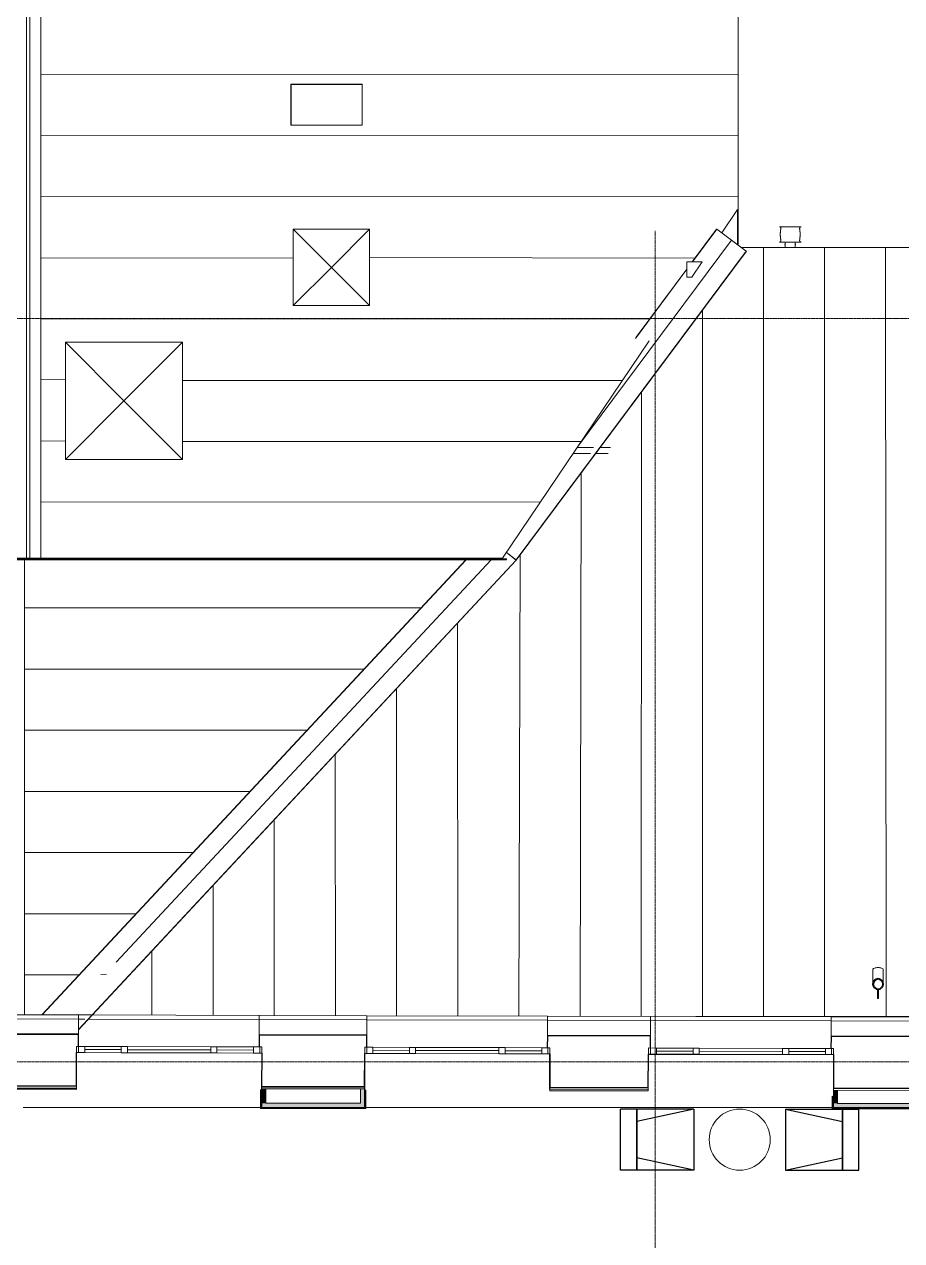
# Model space of a CAD drawing. Header units: millimetres. Extents: x -32 to 417638015, y -35 to 175284279.
# Drawn here: x 416910176 to 416918799, y 175242887 to 175254835 of the extents above; entities that cross this region are included whole.
import ezdxf

# ---------------------------------------------------------------- set-up
doc = ezdxf.new("R2010")
doc.units = ezdxf.units.MM
doc.linetypes.add('ADSK_Линия сетки', pattern=[25, 20, -2.5, 0, -2.5])
for name, color, linetype, lineweight in [('_ Окна', 7, 'Continuous', 9), ('_ЭМ_ТХобщее_слой', 7, 'Continuous', 30), ('Воздуховоды', 7, 'Continuous', 18), ('Каркас', 7, 'Continuous', 18), ('Крыша', 7, 'Continuous', 9), ('Крыша штриховка', 7, 'Continuous', 9), ('Обобщенные модели', 7, 'Continuous', 18), ('Ограждение', 7, 'Continuous', 9), ('Окна', 7, 'Continuous', 9), ('Оси', 253, 'Continuous', 9), ('Перекрытие', 7, 'Continuous', 18), ('Стены внутренние', 7, 'Continuous', 18), ('Стены наружные', 7, 'Continuous', 18), ('Стены несущие', 7, 'Continuous', 30), ('Стены отделка', 7, 'Continuous', 30), ('Стены штриховка', 7, 'Continuous', 9), ('ТХ', 5, 'Continuous', 0), ('ШТРИХОВКА', 252, 'Continuous', 15)]:
    doc.layers.add(name, color=color, linetype=linetype, lineweight=lineweight)
doc.layers.add('ЭОМ_Лотки рабочие', color=5, linetype='Continuous')

# ---------------------------------------------------------------- blocks, each defined once
blk = doc.blocks.new('Тх 2 этаж')
at = {"color": 252, "true_color": 0x939598}
for p, q in [((37306.22352826718, 10493.30776088411), (36586.22352826718, 10493.3077608805)), ((36586.22352827288, 9893.307760880445), (36586.22352826904, 10493.30776088045)), ((37306.22352826718, 10493.30776088411), (36746.44277256849, 10371.83411496662)), ((36746.44277257012, 9893.30776088126), (36746.44277256867, 10493.3077608812)), ((37306.2235282709, 10493.30776088411), (36746.44277256849, 10371.83411496662)), ((36746.44277256908, 10493.3077608812), (36746.4427725735, 9893.30776088126)), ((37306.22352827183, 10493.30776088405), (37306.22352827369, 9893.307760884229)), ((37306.22352826869, 10493.30776088405), (37306.22352827218, 9893.307760884229)), ((38206.22352827835, 10493.30776088411), (38926.22352827835, 10493.3077608805)), ((38206.22352827835, 10493.30776088411), (38766.00428397703, 10371.83411496662)), ((38206.22352827369, 10493.30776088405), (38206.22352827183, 9893.307760884229)), ((38206.22352827463, 10493.30776088411), (38766.00428397703, 10371.83411496662)), ((38206.22352827684, 10493.30776088405), (38206.22352827335, 9893.307760884229)), ((38766.0042839754, 9893.30776088126), (38766.00428397686, 10493.3077608812)), ((38766.00428397645, 10493.3077608812), (38766.00428397203, 9893.30776088126)), ((38926.22352827265, 9893.307760880445), (38926.22352827649, 10493.30776088045)), ((37306.22352826718, 9893.307760876778), (36746.44277256849, 10014.78140679427)), ((37306.2235282709, 9893.307760876778), (36746.44277256849, 10014.78140679427)), ((38206.22352827835, 9893.307760876778), (38766.00428397703, 10014.78140679427)), ((38206.22352827463, 9893.307760876778), (38766.00428397703, 10014.78140679427)), ((37306.22352827276, 9893.307760884229), (36586.22352827463, 9893.307760880387)), ((37306.22352827276, 9893.307760884229), (36586.22352827463, 9893.30776087864)), ((38206.22352827276, 9893.307760884229), (38926.2235282709, 9893.307760880387)), ((38206.22352827276, 9893.307760884229), (38926.2235282709, 9893.30776087864))]:
    blk.add_line(p, q, dxfattribs=at)
at = {"layer": 'ТХ', "color": 252, "lineweight": 0, "true_color": 0x939598}
blk.add_circle((37756.22352827276, 10193.30776088417), 300, dxfattribs=at)
blk = doc.blocks.new('План 2 этажа')
at = {"layer": 'Крыша штриховка'}
h = blk.add_hatch(dxfattribs=at)
h.set_pattern_fill('FP_8', color=8, style=0, pattern_type=2)
h.set_pattern_definition([(180, (4673.154373053752, 338.699590410115), (-7.347880794884119e-14, -600), [])])
h.paths.add_polyline_path([(29136.20403878472, 18230.27166646548), (29736.17588117236, 18230.27166646548), (31176.10949318006, 20365.06103687772), (31041.7371925211, 20388.47379282475), (31049.79390968848, 20401.66621146742), (31548.03242771537, 21069.77192170205), (31547.81466776808, 21140.01757361866), (31600.41798433103, 21140.01757361866), (31840.3595587149, 21461.76374571993), (31890.58216624544, 21424.31033503338), (32046.27519490768, 21655.13474239755), (32046.79058031493, 21307.81821778747), (32051.35737305379, 21304.41254109365), (32051.35737305385, 43997.50480981122), (25198.9146997481, 43997.50480981125), (25198.9146997481, 18230.27166646549), (27042.43535107706, 18230.27166646549)])
h.paths.add_polyline_path([(26383.64985499316, 19200.69779851178), (25439.92129636434, 19200.69779851178), (25439.92129636434, 20350.69779851179), (26589.92129636434, 20350.69779851179), (26589.92129636434, 19200.69779851178)])
h.paths.add_polyline_path([(28089.31969493092, 20711.69618810479), (27678.92162562296, 20711.69618810479), (27678.92162562296, 21461.69618810479), (28428.92162562296, 21461.69618810479), (28428.92162562296, 20711.69618810479), (28266.70939170063, 20711.69618810479)])
h.paths.add_polyline_path([(27655.92162562296, 22483.69152981743), (27655.92162562296, 22883.69152981743), (28355.92162562296, 22883.69152981743), (28355.92162562296, 22483.69152981743), (27678.92162562296, 22483.69152981743)])
h.paths.add_polyline_path([(28977.4077714663, 23480.20236718758), (28964.04469707707, 23480.20236718758), (28964.04469707707, 27680.20236718758), (29353.24429588864, 27680.20236718758), (29353.24429588864, 23480.20236718758), (28979.12149267871, 23480.20236718758)])
h.paths.add_polyline_path([(27655.92162562296, 23983.69959040963), (27550.92272609228, 23983.69959040963), (27550.92272609228, 27393.69959040962), (28460.92272609228, 27393.69959040962), (28460.92272609228, 23983.69959040963), (27715.35852628259, 23983.69959040963)])
h.paths.add_polyline_path([(30057.63901589601, 26149.66644219966), (30023.3146223661, 26149.66644219966), (30023.3146223661, 34549.66644219966), (30412.51422117767, 34549.66644219966), (30412.51422117767, 26149.66644219966), (30183.08838263853, 26149.66644219966)])
h.paths.add_polyline_path([(27989.24818123167, 29052.61847435495), (25770.56471138465, 29052.61847435495), (25770.56471138465, 30852.61847435496), (29489.20707424323, 30852.61847435502), (29489.20707424323, 29052.61847435495), (28089.31969493092, 29052.61847435495)])
h.paths.add_polyline_path([(29126.05215494643, 33477.57779851183), (29122.64611977147, 33477.57779851183), (29122.64611977147, 41877.57779851183), (29511.84571858309, 41877.57779851183), (29511.84571858303, 33477.57779851183), (29127.75672032143, 33477.57779851183)])
h.paths.add_polyline_path([(27655.92162562301, 35838.70152981744), (27655.92162562301, 36238.70152981744), (28355.92162562301, 36238.70152981744), (28355.92162562301, 35838.70152981744), (28089.31969493092, 35838.70152981744)])
h.paths.add_polyline_path([(27550.92272609228, 37423.69959040963), (27550.92272609228, 42023.69959040964), (28460.92272609228, 42023.69959040964), (28460.92272609228, 37423.69959040963), (27854.65362929914, 37423.69959040963)])
h = blk.add_hatch(dxfattribs=at)
h.set_pattern_fill('FP_9', color=8, style=0, pattern_type=2)
h.set_pattern_definition([(270, (842.4123730537249, -16860.62240958988), (600, 3.673940397442059e-14), [])])
h.paths.add_polyline_path([(33323.74141419999, 13727.56721664619), (38561.40118747496, 13727.56721664619), (38561.40118747496, 13870.52345378857), (38536.45710307837, 13870.22959317787), (38450.57776135445, 21210.01757361862), (38450.57776135445, 21260.01757361865), (38561.40118747496, 21260.01757361865), (38561.40118747496, 21280.01757361874), (32084.06945066579, 21280.01757361874), (32132.05771873513, 21244.23041718635), (30695.26032159291, 19317.57779851179), (30795.99259297637, 19317.57779851179), (30775.17312824161, 19257.57779851176), (30650.5154397221, 19257.57779851176), (29869.54052628763, 18211.89248754696), (29870.68898579915, 18210.71753710327), (25704.64487799379, 13743.18219131012), (31635.99602022668, 13727.56721664619), (32964.78362577595, 13727.56721664619)])
h.paths.add_polyline_path([(11561.35737305373, 13740.41590899014), (11561.35737305373, 13740.52121366214), (11526.90253765561, 13740.50661536865)])
h.paths.add_polyline_path([(24101.35259341553, 13747.40304551386), (24081.95149433427, 13775.51460930358), (24089.82529589528, 13775.51460930358), (20054.74841904279, 18104.10539740284), (20056.47840156074, 18105.418891993), (20054.74841904279, 18104.41626330208), (19974.30713672895, 18230.27166646549), (19576.17915188265, 18230.27166646551), (19104.57185560354, 19591.0267576683), (18087.47824895289, 21182.33313963877), (18240.31163832342, 21280.01757361874), (11501.35737305379, 21280.01757361874), (11501.35737305379, 21221.22453347323), (11611.35737305379, 21221.22453347323), (11611.35737305379, 13801.2245334732), (11561.35737305379, 13801.2245334732), (11561.35737305379, 13780.41604760324), (23901.78231951559, 13747.92843756972)])
h.paths.add_polyline_path([(33423.96931647859, 13905.44827715147), (33421.46931647859, 13905.44827715147), (33420.91215508815, 13996.09896663118), (33403.90736204444, 13999.98019967676), (33385.21356566291, 14015.65609071476), (33375.77306504513, 14035.73118272199), (33376.46931647859, 14192.98216862268), (33379.48464731057, 14197.95965622224), (33383.16804628936, 14200.70759348193), (33394.3298871945, 14204.67011636771), (33409.36827938142, 14207.37405657918), (33426.46931647859, 14208.43301834129), (33451.46931647859, 14206.36299698904), (33464.77158981928, 14202.72078343252), (33472.38280845492, 14198.75878977624), (33474.765607793, 14196.98114279278), (33476.46931647859, 14192.98216862228), (33476.46931647859, 14033.81371124303), (33465.56089060195, 14013.16213150732), (33447.17518431653, 13999.5565600233), (33431.46931647859, 13994.83058080769), (33430.7994434975, 13905.44827715147), (33425.17522125307, 13905.44827715147)])
h.paths.add_polyline_path([(16661.35737305379, 13905.44827715147), (16656.35737305379, 13905.44827715147), (16655.80021166336, 13996.09896663129), (16638.79541861964, 13999.98019967687), (16620.10162223811, 14015.65609071486), (16610.66112162033, 14035.73118272208), (16611.35737305379, 14192.98216862257), (16614.37270388578, 14197.95965622235), (16618.05610286456, 14200.70759348203), (16629.21794376971, 14204.67011636782), (16644.25633595663, 14207.3740565793), (16661.35737305379, 14208.43301834139), (16686.35737305379, 14206.36299698914), (16699.65964639449, 14202.72078343262), (16707.27086503012, 14198.75878977635), (16709.6536643682, 14196.98114279288), (16711.35737305379, 14192.98216862278), (16711.35737305379, 14033.8137112431), (16700.44894717715, 14013.16213150743), (16682.06324089185, 13999.55656002341), (16666.35737305379, 13994.8305808078), (16665.6875000727, 13905.44827715147), (16662.65146827931, 13905.44827715147)])
h = blk.add_hatch(dxfattribs=at)
h.set_pattern_fill('FP_18', color=8, style=0, pattern_type=2)
h.set_pattern_definition([(180, (-5154.38062694628, -17501.30040958988), (-7.347880794884119e-14, -600), [])])
h.paths.add_polyline_path([(25517.94147511339, 13743.67370982461), (25938.82931515668, 14260.27439606451), (25290.03129694017, 13744.27370998856), (25472.10883529636, 13743.79436960218)])
h.paths.add_polyline_path([(25208.32038256445, 13744.4888235145), (29375.41482159751, 18213.15051165142), (25037.242578312, 18213.15051165132), (25037.242578312, 13744.93920581608), (25139.0995834822, 13744.67105535307)])
at = {"layer": 'Обобщенные модели', "lineweight": 9}
h = blk.add_hatch(dxfattribs=at)
h.set_pattern_fill('FP_23', color=8, style=0, pattern_type=2)
h.set_pattern_definition([(45, (686.3573164785266, 338.6995808077081), (-106.0660171779821, 106.0660171779821), [])])
h.paths.add_polyline_path([(33426.46931647853, 13996.83058080772), (33439.41026873366, 13998.53428949326), (33454.60195718174, 14005.93307037368), (33461.82465553788, 14011.47524174838), (33469.77058666779, 14021.8305808077), (33474.76560779302, 14033.88962855259), (33476.46931647856, 14046.83058080772), (33474.76560779302, 14059.77153306285), (33469.77058666779, 14071.83058080773), (33461.82465553788, 14082.18591986705), (33451.46931647856, 14090.13185099695), (33439.41026873367, 14095.12687212217), (33426.46931647853, 14096.83058080771), (33413.52836422341, 14095.12687212217), (33401.46931647855, 14090.13185099693), (33391.11397741923, 14082.18591986704), (33383.16804628934, 14071.83058080771), (33378.17302516411, 14059.77153306284), (33376.46931647857, 14046.83058080772), (33378.17302516411, 14033.88962855259), (33383.16804628934, 14021.83058080772), (33391.11397741923, 14011.47524174841), (33401.46931647855, 14003.52931061851), (33413.52836422341, 13998.53428949327)])
at = {"layer": 'Стены внутренние'}
for points in [[(27368.78417945758, 12875.55865591802), (27408.78417945764, 12875.55865591802), (27408.78417945764, 13016.94237429193), (27368.78417945758, 13016.94237429193)], [(28378.80084252451, 12835.55865591803), (28378.80084252451, 13016.94237429193), (28338.80084252451, 13016.94237429193), (28338.80084252451, 12835.55865591803)], [(32988.77784666483, 12874.76015200406), (33028.77784666483, 12874.76015200406), (33028.77784666483, 13002.13922132317), (32988.77784666483, 13002.13922132317)], [(28089.31969493092, 12835.55865591803), (28338.80084252451, 12835.55865591803), (28338.80084252451, 12875.55865591802), (27368.78417945758, 12875.55865591802), (27368.78417945758, 12835.55865591803)], [(33323.74141419999, 12834.76015200407), (33979.75509325165, 12834.76015200407), (33979.75509325165, 12874.76015200406), (32988.77784666483, 12874.76015200406), (32988.77784666483, 12834.76015200407)]]:
    blk.add_hatch(color=8, dxfattribs=at).paths.add_polyline_path(points)
at = {"layer": '_ Окна', "color": 8, "lineweight": 18}
for p, q in [((25548.83525626528, 13373.59109616808), (25548.99321272591, 13433.59088824902)), ((25548.99321272591, 13433.59088824902), (25628.9929355005, 13433.38027963485)), ((25628.9929355005, 13433.38027963485), (25628.83497903987, 13373.38048755391)), ((25988.83373152553, 13372.43274879014), (25988.99168798616, 13432.43254087108)), ((25988.99168798616, 13432.43254087108), (26048.99148006711, 13432.27458441045)), ((26048.99148006711, 13432.27458441045), (26048.83352360648, 13372.27479232951)), ((26868.83068204605, 13370.11605403425), (26868.98863850668, 13430.11584611519)), ((26868.98863850668, 13430.11584611519), (26928.98843058763, 13429.95788965456)), ((26928.98843058763, 13429.95788965456), (26928.830474127, 13369.95809757362)), ((27288.98718307329, 13429.01015089079), (27288.82922661266, 13369.01035880984)), ((27368.98690584788, 13428.79954227662), (27288.98718307329, 13429.01015089079)), ((27368.82894938725, 13368.79975019567), (27368.98690584788, 13428.79954227662)), ((28380.82544248589, 13366.13555122632), (28380.98339894652, 13426.13534330726)), ((28380.98339894652, 13426.13534330726), (28460.98312172111, 13425.92473469309)), ((28460.98312172111, 13425.92473469309), (28460.82516526048, 13365.92494261215)), ((28820.82391774615, 13364.97720384838), (28820.98187420678, 13424.97699592932)), ((28820.98187420678, 13424.97699592932), (28880.98166628772, 13424.81903946869)), ((28880.98166628772, 13424.81903946869), (28880.82370982709, 13364.81924738775)), ((29700.82086826667, 13362.66050909249), (29700.9788247273, 13422.66030117343)), ((29700.9788247273, 13422.66030117343), (29760.97861680824, 13422.5023447128)), ((29760.97861680824, 13422.5023447128), (29760.82066034761, 13362.50255263186)), ((30120.97736929391, 13421.55460594903), (30120.81941283328, 13361.55481386808)), ((30200.9770920685, 13421.34399733486), (30120.97736929391, 13421.55460594903)), ((30200.81913560787, 13361.34420525391), (30200.9770920685, 13421.34399733486)), ((31168.81578118043, 13358.79584102236), (31168.97373764106, 13418.7956331033)), ((31168.97373764106, 13418.7956331033), (31248.97346041565, 13418.58502448913)), ((31248.97346041565, 13418.58502448913), (31248.81550395502, 13358.58523240818)), ((31608.81425644069, 13357.63749364441), (31608.97221290132, 13417.63728572536)), ((31608.97221290132, 13417.63728572536), (31668.97200498226, 13417.47932926473)), ((31668.97200498226, 13417.47932926473), (31668.81404852163, 13357.47953718378)), ((32488.81120696121, 13355.32079888852), (32488.96916342184, 13415.32059096947)), ((32488.96916342184, 13415.32059096947), (32548.96895550278, 13415.16263450884)), ((32548.96895550278, 13415.16263450884), (32548.81099904215, 13355.16284242789)), ((32908.96770798844, 13414.21489574507), (32908.80975152781, 13354.21510366412)), ((32988.96743076303, 13414.00428713089), (32908.96770798844, 13414.21489574507)), ((32988.8094743024, 13354.00449504995), (32988.96743076303, 13414.00428713089)), ((25628.83497903987, 13373.38048755391), (25548.83525626528, 13373.59109616808)), ((26048.83352360648, 13372.27479232951), (25988.83373152553, 13372.43274879014)), ((26928.830474127, 13369.95809757362), (26868.83068204605, 13370.11605403425)), ((27288.82922661266, 13369.01035880984), (27368.82894938725, 13368.79975019567)), ((28460.82516526048, 13365.92494261215), (28380.82544248589, 13366.13555122632)), ((28880.82370982709, 13364.81924738775), (28820.82391774615, 13364.97720384838)), ((29760.82066034761, 13362.50255263186), (29700.82086826667, 13362.66050909249)), ((30120.81941283328, 13361.55481386808), (30200.81913560787, 13361.34420525391)), ((31248.81550395502, 13358.58523240818), (31168.81578118043, 13358.79584102236)), ((31668.81404852163, 13357.47953718378), (31608.81425644069, 13357.63749364441)), ((32548.81099904215, 13355.16284242789), (32488.81120696121, 13355.32079888852)), ((32908.80975152781, 13354.21510366412), (32988.8094743024, 13354.00449504995))]:
    blk.add_line(p, q, dxfattribs=at)
at = {"layer": '_ Окна', "color": 8}
for p, q in [((25568.83518695892, 13373.53844401454), (25568.99314341955, 13433.53823609548)), ((25628.91395727018, 13403.38038359437), (25988.91270975585, 13402.43264483059)), ((26048.9125018368, 13402.27468836996), (26868.90966027636, 13400.1159500747)), ((26928.90945235731, 13399.95799361407), (27288.90820484298, 13399.0102548503)), ((27348.82901869361, 13368.85240234922), (27348.98697515424, 13428.85219443016)), ((28400.82537317954, 13366.08289907278), (28400.98332964017, 13426.08269115372)), ((28460.9041434908, 13395.92483865261), (28820.90289597647, 13394.97709988883)), ((28880.90268805741, 13394.8191434282), (29700.89984649698, 13392.66040513294)), ((29760.89963857793, 13392.50244867231), (30120.89839106359, 13391.55470990854)), ((30180.81920491422, 13361.39685740746), (30180.97716137485, 13421.3966494884)), ((31188.81571187408, 13358.74318886881), (31188.97366833471, 13418.74298094976)), ((31248.89448218534, 13388.58512844864), (31608.893234671, 13387.63738968487)), ((31668.89302675195, 13387.47943322424), (32488.89018519152, 13385.32069492898)), ((32548.88997727247, 13385.16273846835), (32908.88872975813, 13384.21499970457)), ((32968.80954360876, 13354.05714720349), (32968.96750006939, 13414.05693928444))]:
    blk.add_line(p, q, dxfattribs=at)
at = {"layer": 'Воздуховоды', "color": 8}
for p, q in [((27678.921625623, 21461.6961881048), (28053.92162562295, 21086.69618810479)), ((27678.92162562304, 20711.69618810477), (27678.92162562303, 21461.69618810476)), ((28428.92162562294, 21461.69618810477), (27678.92162562294, 21461.69618810477)), ((27678.92162562294, 20711.69618810477), (27678.92162562294, 21461.69618810477)), ((28428.92162562294, 21461.69618810477), (27678.92162562294, 21461.69618810477)), ((28053.92162562295, 21086.69618810479), (28428.92162562289, 21461.6961881048)), ((28428.92162562285, 21461.69618810477), (28428.92162562284, 20711.69618810477)), ((28428.92162562294, 21461.69618810477), (28428.92162562294, 20711.69618810477)), ((28053.92162562295, 21086.69618810479), (27678.921625623, 20711.69618810473)), ((28428.92162562288, 20711.69618810473), (28053.92162562295, 21086.69618810479)), ((27678.92162562294, 20711.69618810477), (28428.92162562294, 20711.69618810477)), ((28428.92162562294, 20711.69618810477), (27678.92162562294, 20711.69618810477)), ((25439.92129636437, 20350.69779851179), (26014.92129636433, 19775.69779851177)), ((25439.92129636442, 19200.69779851176), (25439.9212963644, 20350.69779851176)), ((26589.92129636432, 20350.69779851176), (25439.92129636432, 20350.69779851176)), ((25439.92129636432, 19200.69779851176), (25439.92129636432, 20350.69779851176)), ((26589.92129636432, 20350.69779851176), (25439.92129636432, 20350.69779851176)), ((26014.92129636433, 19775.69779851177), (26589.92129636427, 20350.6977985118)), ((26589.92129636424, 20350.69779851176), (26589.92129636422, 19200.69779851176)), ((26589.92129636432, 20350.69779851176), (26589.92129636432, 19200.69779851176)), ((26014.92129636433, 19775.69779851177), (25439.92129636438, 19200.69779851173)), ((26589.92129636426, 19200.69779851173), (26014.92129636433, 19775.69779851177)), ((25439.92129636432, 19200.69779851176), (26589.92129636432, 19200.69779851176)), ((26589.92129636432, 19200.69779851176), (25439.92129636432, 19200.69779851176))]:
    blk.add_line(p, q, dxfattribs=at)
at = {"layer": 'Каркас', "color": 8}
for p, q in [((30429.10261664196, 19257.57779851174), (30601.61869224999, 19257.57779851174)), ((30631.47523389239, 19317.57779851174), (30469.57312765252, 19317.57779851174)), ((30650.5154397221, 19257.57779851174), (30775.17312824161, 19257.57779851174)), ((30795.99259297637, 19317.57779851174), (30695.26032159285, 19317.57779851174)), ((25205.73417081404, 18230.27166646548), (25205.73417081404, 18223.15049989694)), ((25270.71799804596, 18230.27166646547), (25270.71799804596, 18223.15051256093)), ((25341.19494460488, 18223.15051074146), (25341.19494460488, 18230.27166646547)), ((28984.63540130103, 18230.27166646547), (28984.6315997034, 18223.2044230257)), ((29049.61541753355, 18223.16946705863), (28984.6315997034, 18223.2044230257)), ((29049.61923793465, 18230.27166646547), (29049.61541753355, 18223.16946705863)), ((29084.85388547298, 18223.15051165148), (29049.61541753355, 18223.16946705863)), ((29120.09236409247, 18223.15051165148), (29120.09619469004, 18230.27166646547))]:
    blk.add_line(p, q, dxfattribs=at)
at = {"layer": 'Крыша', "color": 8}
for p, q in [((32051.35737305379, 21304.41254109362), (32051.35737305379, 43997.50480981117)), ((27655.92162562296, 22883.69152981741), (27656.92162562296, 22883.69152981741)), ((27656.92162562296, 22483.69152981741), (27655.92162562296, 22483.69152981741)), ((31890.58216624538, 21424.31033503335), (32046.27519490768, 21655.13474239753)), ((32046.27519490762, 21655.13474239753), (32046.27519490762, 21308.20256544021)), ((38561.40118747496, 21280.01757361872), (32084.06945066573, 21280.01757361872)), ((29736.1758811723, 18230.27166646546), (31176.10949318006, 20365.06103687769)), ((25198.91469974804, 18230.27166646547), (29736.1758811723, 18230.27166646545)), ((31635.99602023116, 13727.56721664618), (38561.40118747496, 13727.56721664618))]:
    blk.add_line(p, q, dxfattribs=at)
at = {"layer": 'Обобщенные модели', "color": 8}
for p, q in [((32457.03086040962, 21485.01757361864), (32563.21466331759, 21485.01757361864)), ((32563.21466331759, 21485.01757361864), (32669.39846622557, 21485.01757361864)), ((32563.21466331759, 21335.01757361864), (32457.03086040961, 21335.01757361864)), ((32513.21466331763, 21335.01757361866), (32513.21466331763, 21280.01757361874)), ((32513.21466331763, 21306.3701227749), (32513.21466331763, 21280.01757361874)), ((32669.39846622557, 21335.01757361864), (32563.21466331759, 21335.01757361864)), ((32613.21466331762, 21280.01757361874), (32613.21466331762, 21335.01757361866)), ((32613.21466331762, 21280.01757361874), (32613.21466331762, 21306.3701227749)), ((33376.46931647856, 14192.98216862255), (33376.46931647856, 14150.47803165149)), ((33476.46931647856, 14150.47803165148), (33476.46931647856, 14192.98216862255)), ((33421.46931647856, 13995.97179817964), (33421.46931647856, 13905.44827715147)), ((33431.46931647856, 13905.44827715147), (33431.46931647856, 13995.97179817964)), ((33431.46931647852, 13905.44827715145), (33421.46931647852, 13905.44827715145))]:
    blk.add_line(p, q, dxfattribs=at)
at = {"layer": 'Обобщенные модели', "color": 8, "flags": 128}
for points in [[(32513.21466331763, 21306.3701227749), (32513.21466331763, 21312.03786320866), (32513.21466331763, 21317.62238227615), (32513.21466331763, 21323.11474593815), (32513.21466331763, 21328.50616758446), (32513.21466331763, 21333.78802209054), (32513.21466331763, 21335.01757361866)], [(32513.21466331763, 21334.27244051614), (32513.21466331763, 21331.10264824916), (32513.21466331763, 21328.13909236239), (32513.21466331763, 21325.38651391305), (32513.21466331763, 21322.84931643948), (32513.21466331763, 21320.5315589164), (32513.21466331763, 21318.43694926141), (32513.21466331763, 21316.56883840314), (32513.21466331763, 21314.93021492044), (32513.21466331763, 21313.52370026134), (32513.21466331763, 21312.35154454926), (32513.21466331763, 21311.41562298328), (32513.21466331763, 21310.71743283826), (32513.21466331763, 21310.25809106949), (32513.21466331763, 21310.03833252582)], [(32613.21466331762, 21310.13755761951), (32613.21466331762, 21310.49731767326), (32613.21466331762, 21311.09627824058), (32613.21466331762, 21311.93348111231), (32613.21466331762, 21313.00758694247), (32613.21466331762, 21314.31687739085), (32613.21466331762, 21315.85925787204), (32613.21466331762, 21317.63226090629), (32613.21466331762, 21319.63305006696), (32613.21466331762, 21321.85842451822), (32613.21466331762, 21324.30482413566), (32613.21466331762, 21326.96833520176), (32613.21466331762, 21329.84469666701), (32613.21466331762, 21332.92930696664), (32613.21466331762, 21335.01757361866)], [(32613.21466331762, 21335.01757361866), (32613.21466331762, 21330.71682824472), (32613.21466331762, 21325.36994056017), (32613.21466331762, 21319.91850302961), (32613.21466331762, 21314.37123679016), (32613.21466331762, 21308.73701628447), (32613.21466331762, 21306.3701227749)], [(33376.46931647856, 14059.84745037242), (33376.46931647856, 14061.11783132474), (33376.46931647856, 14063.78134239083), (33376.46931647856, 14066.65770385608), (33376.46931647856, 14069.74231415571), (33376.46931647856, 14073.03023857127), (33376.46931647856, 14076.51621712508), (33376.46931647856, 14080.19467299509), (33376.46931647856, 14084.05972143659), (33376.46931647856, 14088.10517919659), (33376.46931647856, 14092.32457440565), (33376.46931647856, 14096.71115693153), (33376.46931647856, 14101.25790917794), (33376.46931647856, 14105.95755731121), (33376.46931647856, 14110.80258289686), (33376.46931647856, 14115.7852349275), (33376.46931647856, 14120.8975422228), (33376.46931647856, 14126.13132618167), (33376.46931647856, 14131.47821386621), (33376.46931647856, 14136.92965139678), (33376.46931647856, 14142.47691763623), (33376.46931647856, 14148.11113814191), (33376.46931647856, 14150.47803165149)], [(33476.46931647856, 14150.47803165148), (33476.46931647856, 14144.81029121773), (33476.46931647856, 14139.22577215023), (33476.46931647856, 14133.73340848823), (33476.46931647856, 14128.34198684193), (33476.46931647856, 14123.06013233585), (33476.46931647856, 14117.89629481047), (33476.46931647856, 14112.85873530427), (33476.46931647856, 14107.95551283783), (33476.46931647856, 14103.19447152115), (33476.46931647856, 14098.58322800469), (33476.46931647856, 14094.12915929438), (33476.46931647856, 14089.83939095004), (33476.46931647856, 14085.72078568589), (33476.46931647856, 14081.7799323918), (33476.46931647856, 14078.02313559232), (33476.46931647856, 14074.45640536096), (33476.46931647856, 14071.08544770521), (33476.46931647856, 14067.91565543823), (33476.46931647856, 14064.95209955146), (33476.46931647856, 14062.19952110212), (33476.46931647856, 14059.8474503724)]]:
    blk.add_lwpolyline(points, dxfattribs=at)
at = {"layer": 'Обобщенные модели', "color": 8}
for centre, radius, start, end in [((32563.21466331759, 21310.01757361864), 51.99999999999999, 165.3598093676664, 194.6401906323336), ((32563.21466331759, 21310.01757361864), 52.00000000000004, 345.3598093676665, 14.64019063233356), ((33426.46931647852, 14046.83058080768), 52.00000000000004, 90, 270), ((33426.46931647852, 14046.83058080768), 52.00000000000001, 270, 90), ((33426.46931647852, 14046.83058080768), 50.00000000000001, 167.1428571428929, 168.9963949718817), ((33426.46931647852, 14046.83058080768), 50.00000000000006, 191.0036050281182, 192.8571428571071), ((33426.46931647852, 14046.83058080768), 49.99999999999999, 139.4170009193794, 143.7992182533082), ((33426.46931647852, 14046.83058080768), 50.00000000000006, 216.2007817465236, 220.5829990806997), ((33426.46931647852, 14046.83058080768), 50.00000000000003, 113.3059356738505, 115.7142857143676), ((33426.46931647852, 14046.83058080768), 50.00000000000006, 244.2857142856323, 246.6940643265736), ((33426.46931647852, 14046.83058080768), 50.00000000000005, 64.2857142856324, 66.69406432614947), ((33426.46931647852, 14046.83058080768), 50.00000000000001, 293.3059356734265, 295.7142857143676), ((33426.46931647852, 14046.83058080768), 50.0000000000001, 36.2007817466918, 40.5829990806206), ((33426.46931647852, 14046.83058080768), 49.99999999999999, 319.4170009193002, 323.7992182533923), ((33426.46931647852, 14046.83058080768), 50.00000000000005, 11.00360502822056, 12.85714285710709), ((33426.46931647852, 14046.83058080768), 50.00000000000001, 347.1428571428929, 348.9963949717794)]:
    blk.add_arc(centre, radius, start, end, dxfattribs=at)
at = {"layer": 'Обобщенные модели', "color": 8, "lineweight": 40}
for radius, start, end in [(49.99999999999995, 90, 270), (50.00000000000004, 270, 90)]:
    blk.add_arc((33426.46931647849, 14046.83058080769), radius, start, end, dxfattribs=at)
at = {"layer": 'Обобщенные модели', "color": 8}
for major_axis, ratio, start_param, end_param in [((-50.00000000000001, 1.362883799528872e-13), 0.3090169943749481, 4.712388980384695, 6.283185307179597), ((-49.99999999999999, 5.857276822912619e-14), 0.3090169943749482, 3.141592653589792, 4.712388980384689)]:
    blk.add_ellipse((33426.46931647852, 14192.98216862253), major_axis=major_axis, ratio=ratio, start_param=start_param, end_param=end_param, dxfattribs=at)
for points in [[(32457.03086040961, 21335.01757361864), (32459.30096193185, 21335.01757361864), (32463.27971347605, 21335.71205917857), (32467.07687053987, 21338.57017982321), (32468.99960327936, 21342.13638809375), (32469.81241545212, 21344.88962795487), (32470.20014199154, 21347.37952724782), (32470.35509088359, 21349.39738219975), (32470.40572010859, 21351.55335685289), (32470.39055734215, 21353.83580760986), (32470.28401418075, 21356.23817522805), (32470.06997538488, 21358.76068309293), (32469.79400464459, 21361.39483231835), (32469.50319434333, 21364.13425009402), (32469.17684316142, 21366.97035111006), (32468.79047855891, 21369.89780138294), (32468.38798409182, 21372.91228917278), (32468.00974624782, 21376.01041709787), (32467.64178369199, 21379.18468723593), (32467.26126679002, 21382.42623554224), (32466.90119683318, 21385.73040456501), (32466.49020281631, 21390.21177701349), (32466.06112576162, 21395.94114129902), (32465.60702045067, 21405.28213158107), (32465.60746143854, 21414.76879548218), (32466.06184224837, 21424.10622816265), (32466.49102311746, 21429.83286724637), (32466.90197372255, 21434.31243305438), (32467.26194784911, 21437.61508120473), (32467.64236540904, 21440.85539261792), (32468.01027051225, 21444.02899080791), (32468.38853582869, 21447.12702178551), (32468.79109380095, 21450.14172251967), (32469.17752785786, 21453.06975614008), (32469.50388116706, 21455.90669136056), (32469.7947069547, 21458.64743184449), (32470.07072476467, 21461.28324494436), (32470.28470717857, 21463.80736082331), (32470.39099620228, 21466.21086909197), (32470.40560310688, 21468.49420413659), (32470.35422547746, 21470.65096643859), (32470.19841042137, 21472.66915712993), (32469.80962301379, 21475.15867558554), (32468.99508282026, 21477.90990975753), (32467.07022745445, 21481.47215602633), (32463.27184067229, 21484.3254354802), (32459.29763850944, 21485.01757361864), (32457.03086040962, 21485.01757361864)], [(32669.39846622557, 21485.01757361864), (32667.12836470333, 21485.01757361864), (32663.14961315914, 21484.32308805871), (32659.35245609532, 21481.46496741407), (32657.42972335583, 21477.89875914354), (32656.61691118307, 21475.14551928241), (32656.22918464365, 21472.65561998947), (32656.0742357516, 21470.63776503754), (32656.0236065266, 21468.48179038439), (32656.03876929304, 21466.19933962743), (32656.14531245444, 21463.79697200923), (32656.35935125031, 21461.27446414436), (32656.63532199059, 21458.64031491893), (32656.92613229185, 21455.90089714326), (32657.25248347377, 21453.06479612723), (32657.63884807627, 21450.13734585434), (32658.04134254336, 21447.1228580645), (32658.41958038737, 21444.02473013942), (32658.78754294319, 21440.85046000135), (32659.16805984516, 21437.60891169505), (32659.528129802, 21434.30474267228), (32659.93912381888, 21429.82337022379), (32660.36820087357, 21424.09400593827), (32660.82230618451, 21414.75301565622), (32660.82186519664, 21405.2663517551), (32660.36748438682, 21395.92891907463), (32659.93830351772, 21390.20227999091), (32659.52735291263, 21385.7227141829), (32659.16737878607, 21382.42006603255), (32658.78696122615, 21379.17975461936), (32658.41905612294, 21376.00615642938), (32658.0407908065, 21372.90812545177), (32657.63823283424, 21369.89342471761), (32657.25179877733, 21366.9653910972), (32656.92544546813, 21364.12845587672), (32656.63461968048, 21361.3877153928), (32656.35860187052, 21358.75190229292), (32656.14461945662, 21356.22778641398), (32656.0383304329, 21353.82427814531), (32656.02372352831, 21351.54094310069), (32656.07510115773, 21349.3841807987), (32656.23091621381, 21347.36599010736), (32656.6197036214, 21344.87647165174), (32657.43424381493, 21342.12523747976), (32659.35909918074, 21338.56299121095), (32663.1574859629, 21335.70971175709), (32667.13168812574, 21335.01757361864), (32669.39846622557, 21335.01757361864)]]:
    blk.add_open_spline(points, degree=3, knots=[-1, -1, -1, -1, -0.9411764705882353, -0.8823529411764706, -0.8529411764705882, -0.8235294117647058, -0.8088235294117647, -0.7941176470588235, -0.7794117647058822, -0.7647058823529411, -0.75, -0.7352941176470589, -0.7205882352941178, -0.7058823529411765, -0.6911764705882353, -0.6764705882352942, -0.661764705882353, -0.6470588235294118, -0.6323529411764706, -0.6176470588235294, -0.6029411764705883, -0.5882352941176471, -0.5588235294117647, -0.5294117647058824, -0.4705882352941176, -0.4411764705882353, -0.4117647058823529, -0.3970588235294117, -0.3823529411764706, -0.3676470588235294, -0.3529411764705883, -0.3382352941176471, -0.3235294117647059, -0.3088235294117647, -0.2941176470588235, -0.2794117647058824, -0.2647058823529412, -0.25, -0.2352941176470588, -0.2205882352941176, -0.2058823529411765, -0.1911764705882353, -0.1764705882352941, -0.1470588235294118, -0.1176470588235294, -0.05882352941176471, 0, 0, 0, 0], dxfattribs=at)
at = {"layer": 'Ограждение', "color": 8}
for p, q in [((25056.86469774988, 43997.50480981119), (25056.86469774984, 18230.27166646547)), ((25090.85004835766, 18230.27166646547), (25090.85004835771, 43997.50480981119)), ((25198.91469974809, 43997.50480981119), (25198.91469974804, 18230.27166646547)), ((31600.41798433101, 21140.01757361864), (31840.35955871488, 21461.7637457199)), ((31841.5043804646, 21460.90999715399), (31602.19948739289, 21140.01757361864)), ((31840.35955871488, 21461.7637457199), (31841.5043804646, 21460.90999715399)), ((31841.5043804646, 21460.90999715399), (31986.65399266804, 21352.6649596269)), ((30475.07772525886, 19325.73870007027), (31986.65399266804, 21352.6649596269)), ((31986.65399266804, 21352.6649596269), (32130.91289698535, 21245.08416575224)), ((29869.26229305732, 18212.35660983402), (32130.91289698535, 21245.08416575224)), ((29870.27473420005, 18211.32534741427), (32132.05771873508, 21244.23041718633)), ((32130.91289698536, 21245.08416575223), (32132.05771873508, 21244.23041718633)), ((31548.03980253573, 21067.39293018306), (31041.73719252108, 20388.47379282472)), ((31049.79390968853, 20401.66621146751), (31548.03242771532, 21069.77192170203)), ((29773.82983557761, 18286.09594957693), (29869.68966562141, 18211.7399080919)), ((29869.26229305732, 18212.35660983402), (29773.87150022499, 18286.15771995689)), ((25056.86469774984, 18230.27166646547), (24948.80004635945, 18230.27166646547)), ((25037.24257831194, 18213.15051165139), (25037.24257831194, 13744.93920581666)), ((25073.85737305375, 18230.27166646547), (25056.86469774984, 18230.27166646547)), ((25090.85004835766, 18230.27166646547), (25073.85737305375, 18230.27166646547)), ((25198.91469974804, 18230.27166646547), (25090.85004835766, 18230.27166646547)), ((25208.32038256497, 13744.48882351506), (29375.41482159761, 18213.15051165148)), ((29377.36751814587, 18213.15051165148), (25210.26829707101, 13744.48369540261)), ((25569.4265776621, 13598.17831701173), (29870.68898579913, 18210.71753710325)), ((25569.43210599705, 13600.27825610367), (29869.68966562141, 18211.7399080919)), ((25938.8293151566, 14260.27439606446), (29624.94592657477, 18213.15051165148)), ((29384.73997245899, 18223.15051165148), (29391.38055675375, 18230.27166646547)), ((29393.33325330201, 18230.27166646546), (29386.69266900725, 18223.15051165148)), ((29634.27107743614, 18223.15051165148), (29640.9116617309, 18230.27166646546)), ((29858.09280999091, 18220.73529518961), (29870.27473420004, 18211.32534741427)), ((29870.27473420005, 18211.32534741427), (29869.26229305733, 18212.35660983402)), ((29869.68966562141, 18211.7399080919), (29870.68898579913, 18210.71753710325))]:
    blk.add_line(p, q, dxfattribs=at)
at = {"layer": 'Окна', "color": 8}
for p, q in [((25548.99321272591, 13433.59088824902), (25548.83525626528, 13373.59109616808)), ((25628.9929355005, 13433.38027963485), (25548.99321272591, 13433.59088824902)), ((25628.9929355005, 13433.38027963485), (25988.99168798616, 13432.43254087108)), ((26048.99148006711, 13432.27458441045), (25988.99168798616, 13432.43254087108)), ((26048.99148006711, 13432.27458441045), (26868.98863850668, 13430.11584611518)), ((26928.98843058763, 13429.95788965456), (26868.98863850668, 13430.11584611519)), ((26928.98843058763, 13429.95788965456), (27288.98718307329, 13429.01015089078)), ((27368.98690584788, 13428.79954227662), (27288.98718307329, 13429.01015089079)), ((27368.82894938725, 13368.79975019567), (27368.98690584788, 13428.79954227662)), ((28380.98339894652, 13426.13534330726), (28380.82544248589, 13366.13555122632)), ((28460.98312172111, 13425.92473469309), (28380.98339894652, 13426.13534330726)), ((28460.98312172111, 13425.92473469309), (28820.98187420678, 13424.97699592932)), ((28880.98166628772, 13424.81903946869), (28820.98187420678, 13424.97699592932)), ((28880.98166628773, 13424.81903946869), (29700.9788247273, 13422.66030117342)), ((29760.97861680824, 13422.5023447128), (29700.9788247273, 13422.66030117343)), ((29760.97861680824, 13422.5023447128), (30120.97736929391, 13421.55460594902)), ((30200.9770920685, 13421.34399733486), (30120.97736929391, 13421.55460594903)), ((30200.81913560787, 13361.34420525391), (30200.9770920685, 13421.34399733486)), ((31168.97373764106, 13418.7956331033), (31168.81578118043, 13358.79584102236)), ((31248.97346041565, 13418.58502448913), (31168.97373764106, 13418.7956331033)), ((31248.97346041565, 13418.58502448913), (31608.97221290132, 13417.63728572535)), ((31668.97200498226, 13417.47932926473), (31608.97221290132, 13417.63728572536)), ((31668.97200498226, 13417.47932926472), (32488.96916342183, 13415.32059096946)), ((32548.96895550278, 13415.16263450884), (32488.96916342184, 13415.32059096947)), ((32548.96895550278, 13415.16263450883), (32908.96770798844, 13414.21489574506)), ((32988.96743076303, 13414.00428713089), (32908.96770798844, 13414.21489574507)), ((32988.8094743024, 13354.00449504995), (32988.96743076303, 13414.00428713089)), ((25548.83525626528, 13373.59109616808), (25628.83497903987, 13373.38048755391)), ((25988.83373152553, 13372.43274879004), (25628.83497903987, 13373.38048755382)), ((25988.83373152553, 13372.43274879014), (26048.83352360648, 13372.27479232951)), ((26868.83068204605, 13370.11605403415), (26048.83352360648, 13372.27479232941)), ((26868.83068204605, 13370.11605403425), (26928.830474127, 13369.95809757362)), ((27288.82922661266, 13369.01035880975), (26928.830474127, 13369.95809757352)), ((27288.82922661266, 13369.01035880984), (27368.82894938725, 13368.79975019567)), ((28380.82544248589, 13366.13555122632), (28460.82516526048, 13365.92494261215)), ((28820.82391774615, 13364.97720384828), (28460.82516526048, 13365.92494261206)), ((28820.82391774615, 13364.97720384838), (28880.82370982709, 13364.81924738775)), ((29700.82086826667, 13362.66050909239), (28880.8237098271, 13364.81924738765)), ((29700.82086826667, 13362.66050909249), (29760.82066034761, 13362.50255263186)), ((30120.81941283328, 13361.55481386799), (29760.82066034761, 13362.50255263176)), ((30120.81941283328, 13361.55481386808), (30200.81913560787, 13361.34420525391)), ((31168.81578118043, 13358.79584102236), (31248.81550395502, 13358.58523240818)), ((31608.81425644069, 13357.63749364432), (31248.81550395502, 13358.58523240809)), ((31608.81425644069, 13357.63749364441), (31668.81404852163, 13357.47953718378)), ((32488.8112069612, 13355.32079888843), (31668.81404852164, 13357.47953718369)), ((32488.81120696121, 13355.32079888852), (32548.81099904215, 13355.16284242789)), ((32908.80975152781, 13354.21510366402), (32548.81099904215, 13355.1628424278)), ((32908.80975152781, 13354.21510366412), (32988.8094743024, 13354.00449504995))]:
    blk.add_line(p, q, dxfattribs=at)
at = {"layer": 'Оси', "color": 8, "linetype": 'ADSK_Линия сетки'}
for p, q in [((31235.92272609216, -4690.674102031697), (31235.92272609222, 21446.28019771771)), ((-9428.37116507889, 20583.69959040972), (56691.21025106532, 20583.69959040951)), ((-9428.37116507889, 13283.69959040972), (56691.21025106532, 13283.6995904095))]:
    blk.add_line(p, q, dxfattribs=at)
at = {"layer": 'Перекрытие', "color": 8}
for p, q in [((28383.69123035896, 13366.12800670505), (28383.69123035896, 13004.1267522549)), ((30198.69123035896, 13014.63664084833), (30198.69123035896, 13361.349807213)), ((32748.68877063406, 13354.63664084834), (31168.80483160017, 13354.63664084833)), ((27369.28900272626, 13016.94237429192), (27369.28900272626, 13018.79732618529)), ((30199.90638744942, 13014.63664084833), (30198.69123035896, 13014.63664084833)), ((25025.92272609222, 12835.5586559181), (27356.78417945758, 12835.5586559181)), ((28390.80084252451, 12835.55865591804), (32976.79246199923, 12835.55865591806))]:
    blk.add_line(p, q, dxfattribs=at)
at = {"layer": 'Стены внутренние', "color": 8}
blk.add_line((28383.69123035896, 13016.12679383883), (28379.90402979887, 13016.13676408665), dxfattribs=at)
at = {"layer": 'Стены наружные', "color": 8}
for p, q in [((27655.92162562296, 22884.69152981741), (28356.92162562296, 22884.69152981741)), ((27655.92162562296, 22482.69152981741), (27655.92162562296, 22884.69152981741)), ((28355.92162562296, 22883.69152981741), (27656.92162562296, 22883.69152981741)), ((27656.92162562296, 22483.69152981741), (27656.92162562296, 22883.69152981741)), ((28355.92162562296, 22483.69152981741), (28355.92162562296, 22883.69152981741)), ((28356.92162562296, 22884.69152981741), (28356.92162562296, 22482.69152981741)), ((28356.92162562296, 22482.69152981741), (27655.92162562296, 22482.69152981741)), ((27656.92162562296, 22483.69152981741), (28355.92162562296, 22483.69152981741)), ((31547.81466776808, 21140.01757361864), (31698.82427739451, 21140.01757361864)), ((31547.81466776808, 21140.01757361864), (31548.27966440766, 20990.01757361864)), ((31597.64799986815, 20990.01757361864), (31698.82427739451, 21140.01757361864)), ((31597.64799986815, 20990.01757361864), (31548.27966440766, 20990.01757361864)), ((20065.0627329998, 18223.1505116513), (29776.35737305379, 18223.15051165149)), ((29776.35737305379, 18213.15051165149), (20065.0627329998, 18213.1505116513)), ((25073.85737305373, 18223.1505116514), (25073.85737305373, 18213.1505116514)), ((29776.35737305379, 18223.15051165149), (29776.35737305379, 18213.15051165149)), ((25569.80925179948, 13743.53716184487), (25692.78693751572, 13743.21340872342)), ((25705.2003312679, 13743.18072901449), (27344.80310086079, 13738.86428321788)), ((25629.64826688357, 13703.37949003528), (25569.70394749241, 13703.53730045757)), ((27344.69779655366, 13698.86442183059), (25667.4354926516, 13703.28001074989)), ((30176.68798277428, 13691.40887688883), (28401.69413371303, 13696.08175551581)), ((28401.7994380201, 13736.08161690311), (30176.79328708135, 13731.40873827612)), ((32964.67832146882, 13684.06916668486), (31189.68447240756, 13688.74204531185)), ((31189.78977671464, 13728.74190669914), (32964.78362577589, 13724.06902807215)), ((28379.8777037221, 13006.13679873982), (28379.87243850675, 13004.13680567046))]:
    blk.add_line(p, q, dxfattribs=at)
at = {"layer": 'Стены несущие', "color": 8}
for p, q in [((25569.30905634019, 13553.5378202564), (24542.31261522241, 13556.24150834085)), ((24542.31261522241, 13556.24150833974), (25569.30905634031, 13553.53782025522)), ((25568.99314341962, 13433.5382360955), (25569.30905634019, 13553.5378202564)), ((27344.30290540209, 13548.86494162944), (27343.98699248087, 13428.86535746854)), ((28401.29924256192, 13546.08227531467), (27344.30290540209, 13548.86494162944)), ((27347.30289500515, 13548.8570438053), (28401.29924256192, 13546.0822753135)), ((28400.98332964018, 13426.08269115377), (28401.29924256192, 13546.08227531467)), ((30176.29309162271, 13541.40939668765), (30175.97717870143, 13421.40981252674)), ((30177.29308815731, 13541.40676407999), (30176.29309162271, 13541.40939668765)), ((31189.28958125605, 13538.74256511068), (30177.29308815754, 13541.40676407999)), ((30177.29308815754, 13541.40676407888), (31189.2895812568, 13538.74256510957)), ((31188.97366833471, 13418.74298094977), (31189.28958125605, 13538.74256511068)), ((32964.28343031724, 13534.06968648372), (32963.96751739597, 13414.07010232281)), ((32967.28341992124, 13534.06178866068), (32964.28343031724, 13534.06968648372)), ((34042.27969470486, 13531.23173540768), (32967.28341992176, 13534.06178866068)), ((32967.28341992176, 13534.06178865957), (34037.27971203165, 13531.24489844492)), ((25547.96649573179, 13043.59223972196), (25548.8352562653, 13373.59109616811)), ((27368.8289493873, 13368.79975019565), (27367.96018885414, 13038.80089374947)), ((28379.95668195264, 13036.13669478016), (28380.82544248592, 13366.13555122635)), ((30200.8191356078, 13361.34420525388), (30199.95037507417, 13031.34534880768)), ((31167.94702064677, 13028.79698457617), (31168.8157811804, 13358.79584102238)), ((32988.80947430246, 13354.00449504992), (32987.94071376906, 13024.00563860375)), ((24564.96990213904, 13046.1800930686), (25547.96649573179, 13043.59223972196)), ((25547.96649573185, 13043.5922397221), (24564.96990213939, 13046.18009306874)), ((27367.96018885414, 13038.80089374947), (28379.95668195264, 13036.13669478016)), ((28379.9566819527, 13036.1366947803), (27367.96018885454, 13038.80089374961)), ((30199.95037507417, 13031.34534880768), (31167.94702064677, 13028.79698457617)), ((31167.94702064682, 13028.7969845763), (30199.95037507458, 13031.34534880782)), ((32987.94071376906, 13024.00563860375), (34020.93713409547, 13021.28615487323)), ((34020.93713409558, 13021.28615487337), (32987.94071376871, 13024.00563860389))]:
    blk.add_line(p, q, dxfattribs=at)
at = {"layer": 'Стены отделка', "color": 8, "lineweight": 9}
for p, q in [((25569.80925179948, 13743.5371618449), (24542.81281068095, 13746.24084992935)), ((25569.70394749194, 13703.53730045759), (25569.80925179948, 13743.5371618449)), ((25569.70394749218, 13703.53730045759), (24541.70750983857, 13706.24362114976)), ((25569.30905634031, 13553.53782025522), (25569.70394749218, 13703.53730045759)), ((27344.80310086033, 13738.86428321788), (27344.30290540168, 13548.86494162827)), ((27344.69779655361, 13698.86442183056), (28401.69413371303, 13696.08175551581)), ((27347.80309046479, 13738.85638539484), (27344.80310086079, 13738.86428321788)), ((28401.7994380201, 13736.08161690311), (27347.80309046502, 13738.85638539484)), ((28401.29924256192, 13546.0822753135), (28401.69413371308, 13696.08175551586)), ((28401.69413371326, 13696.08175551579), (28401.79943802085, 13736.08161690311)), ((30176.68798277364, 13691.40887688891), (30176.29309162253, 13541.40939668654)), ((30176.7932870817, 13731.40873827615), (30176.68798277411, 13691.40887688884)), ((30176.68798277428, 13691.40887688883), (31189.68447240756, 13688.74204531185)), ((31189.78977671464, 13728.74190669911), (30176.7932870817, 13731.40873827615)), ((31189.2895812568, 13538.74256510957), (31189.78977671464, 13728.74190669911)), ((32964.67832146853, 13684.06916668491), (32964.28343031742, 13534.06968648254)), ((32964.7836257763, 13724.06902807215), (32964.6783214687, 13684.06916668484)), ((32964.6783214687, 13684.06916668484), (34042.67458585586, 13681.23121560893)), ((32967.78361537994, 13724.06113024911), (32964.7836257763, 13724.06902807215)), ((34037.77990748914, 13721.24424003453), (32967.78361538018, 13724.06113024911)), ((27344.30290540168, 13548.86494162827), (27347.30289500515, 13548.8570438053)), ((30176.29309162253, 13541.40939668654), (30177.29308815754, 13541.40676407888)), ((32964.28343031742, 13534.06968648254), (32967.28341992176, 13534.06178865957)), ((25547.91384357767, 13023.59230902844), (24564.91724998516, 13026.18016237508)), ((25547.88225228607, 13011.5923506122), (25547.96649573179, 13043.59223972196)), ((27367.96018885454, 13038.80089374961), (27367.87594540801, 13006.80100463979)), ((28379.87243850611, 13004.13680567048), (28379.9566819527, 13036.1366947803)), ((30199.95037507458, 13031.34534880782), (30199.86613162881, 12999.34545969799)), ((31167.86277720111, 12996.79709546648), (31167.94702064682, 13028.7969845763)), ((32987.94071376871, 13024.00563860389), (32987.7301051548, 12944.00591582912)), ((24564.88565869362, 13014.18020395891), (25547.88225228607, 13011.5923506122)), ((27356.78417945758, 13006.83020500914), (27356.78417945758, 12825.55865591805)), ((27367.87594540801, 13006.80100463979), (27356.78417945758, 13006.83020500914)), ((27368.78417945764, 13018.79865519152), (27367.90753670031, 13018.80096305596)), ((28379.90402979846, 13016.13676408664), (27368.78417945764, 13018.79865519152)), ((27368.78417945758, 12835.55865591802), (27368.78417945764, 13018.79865519152)), ((27408.78417945764, 13016.94237429192), (27368.78417945758, 13016.94237429192)), ((27408.78417945764, 12875.558655918), (27408.78417945764, 13016.94237429192)), ((28338.80084252451, 13016.94237429192), (28338.80084252451, 12875.558655918)), ((28378.80084252451, 13016.94237429192), (28338.80084252451, 13016.94237429192)), ((28378.80084252451, 13016.94237429192), (28378.80084252451, 12835.55865591802)), ((28390.80084252451, 13004.10803537048), (28379.87243850611, 13004.13680567048)), ((28390.80084252451, 12825.55865591805), (28390.80084252451, 13004.10803537048)), ((30199.86613162881, 12999.34545969799), (31167.86277720111, 12996.79709546648)), ((30199.89772292116, 13011.34541811416), (31167.89436849346, 13008.79705388265)), ((32976.77784666477, 12944.03474892883), (32976.77784666477, 12824.76015200409)), ((32987.7301051548, 12944.00591582912), (32976.77784666477, 12944.03474892883)), ((32988.77784666477, 13004.00336544714), (32987.88806161453, 13004.00570791023)), ((34020.88448194216, 13001.28622417971), (32988.77784666477, 13004.00336544714)), ((32988.77784666477, 12834.76015200412), (32988.77784666477, 13004.00336544714)), ((33028.77784666477, 13002.13922132316), (32988.77784666477, 13002.13922132316)), ((33028.77784666477, 12874.76015200404), (33028.77784666477, 13002.13922132316)), ((27358.78417945758, 12823.55865591802), (28388.80084252445, 12823.55865591802)), ((27368.78417945758, 12835.55865591802), (28378.80084252451, 12835.55865591802)), ((28338.80084252451, 12875.558655918), (27408.78417945764, 12875.558655918)), ((32978.77784666477, 12822.76015200412), (34029.75509325159, 12822.76015200412)), ((32988.77784666477, 12834.76015200405), (34019.75509325165, 12834.76015200405)), ((33979.75509325159, 12874.76015200404), (33028.77784666477, 12874.76015200404))]:
    blk.add_line(p, q, dxfattribs=at)
at = {"layer": 'Стены штриховка', "color": 8}
for p, q in [((24564.89092390885, 13016.18019702825), (25547.88751750131, 13013.59234368154)), ((27358.78417945758, 12823.55865591802), (27358.78417945758, 13006.82493977554)), ((28388.80084252451, 13004.11330060409), (28388.80084252445, 12823.55865591802)), ((30199.87139684416, 13001.3454527674), (31167.86804241652, 12998.79708853589)), ((32978.77784666477, 12822.76015200412), (32978.77784666477, 12944.02948369522)), ((28390.80084252451, 12825.55865591805), (27356.78417945758, 12825.55865591805)), ((27356.78417945758, 12825.55865591805), (27356.78417945758, 12823.55865591802)), ((27356.78417945758, 12823.55865591802), (27358.78417945758, 12823.55865591802)), ((28388.80084252445, 12823.55865591802), (28390.80084252451, 12823.55865591802)), ((28390.80084252451, 12823.55865591802), (28390.80084252451, 12825.55865591805)), ((34031.75509325165, 12824.76015200409), (32976.77784666477, 12824.76015200409)), ((32976.77784666477, 12824.76015200409), (32976.77784666477, 12822.76015200412)), ((32976.77784666477, 12822.76015200412), (32978.77784666477, 12822.76015200412))]:
    blk.add_line(p, q, dxfattribs=at)
at = {"layer": 'ЭОМ_Лотки рабочие'}
blk.add_blockref('Тх 2 этаж', (-5689.424382357276, 2325.175952200887), dxfattribs=at)
blk = doc.blocks.new('_ЭМ_ТХ2_2ЭТАЖнов')
at = {"color": 252, "true_color": 0x939598}
for p, q in [((37430.87641981815, 12484.78412267531), (36710.87641981815, 12484.7841226717)), ((36710.87641982385, 11884.78412267164), (36710.87641982001, 12484.78412267164)), ((37430.87641981815, 12484.78412267531), (36871.09566411946, 12363.31047675782)), ((36871.09566412109, 11884.78412267246), (36871.09566411964, 12484.7841226724)), ((37430.87641982187, 12484.78412267531), (36871.09566411946, 12363.31047675782)), ((36871.09566412005, 12484.7841226724), (36871.09566412447, 11884.78412267246)), ((37430.8764198228, 12484.78412267525), (37430.87641982466, 11884.78412267542)), ((37430.87641981966, 12484.78412267525), (37430.87641982315, 11884.78412267542)), ((38330.87641982932, 12484.78412267531), (39050.87641982932, 12484.7841226717)), ((38330.87641982932, 12484.78412267531), (38890.657175528, 12363.31047675782)), ((38330.87641982466, 12484.78412267525), (38330.8764198228, 11884.78412267542)), ((38330.8764198256, 12484.78412267531), (38890.657175528, 12363.31047675782)), ((38330.87641982781, 12484.78412267525), (38330.87641982432, 11884.78412267542)), ((38890.65717552637, 11884.78412267246), (38890.65717552783, 12484.7841226724)), ((38890.65717552742, 12484.7841226724), (38890.657175523, 11884.78412267246)), ((39050.87641982362, 11884.78412267164), (39050.87641982746, 12484.78412267164)), ((37430.87641981815, 11884.78412266797), (36871.09566411946, 12006.25776858546)), ((37430.87641982187, 11884.78412266797), (36871.09566411946, 12006.25776858546)), ((38330.87641982932, 11884.78412266797), (38890.657175528, 12006.25776858546)), ((38330.8764198256, 11884.78412266797), (38890.657175528, 12006.25776858546)), ((37430.87641982373, 11884.78412267542), (36710.8764198256, 11884.78412267158)), ((37430.87641982373, 11884.78412267542), (36710.8764198256, 11884.78412266984)), ((38330.87641982373, 11884.78412267542), (39050.87641982187, 11884.78412267158)), ((38330.87641982373, 11884.78412267542), (39050.87641982187, 11884.78412266984))]:
    blk.add_line(p, q, dxfattribs=at)
at = {"layer": 'ТХ', "color": 252, "lineweight": 0, "true_color": 0x939598}
blk.add_circle((37880.87641982373, 12184.78412267534), 300, dxfattribs=at)

msp = doc.modelspace()

# ---------------------------------------------------------------- block references
at = {"layer": 'ШТРИХОВКА'}
msp.add_blockref('План 2 этажа', (416885140.0062945, 175231360.8653707), dxfattribs=at)

# ---------------------------------------------------------------- next in the draw order: block references
at = {"layer": '_ЭМ_ТХобщее_слой', "lineweight": 50}
msp.add_blockref('_ЭМ_ТХ2_2ЭТАЖнов', (416879325.9290206, 175231694.5649611), dxfattribs=at)

doc.saveas('drawing.dxf')
